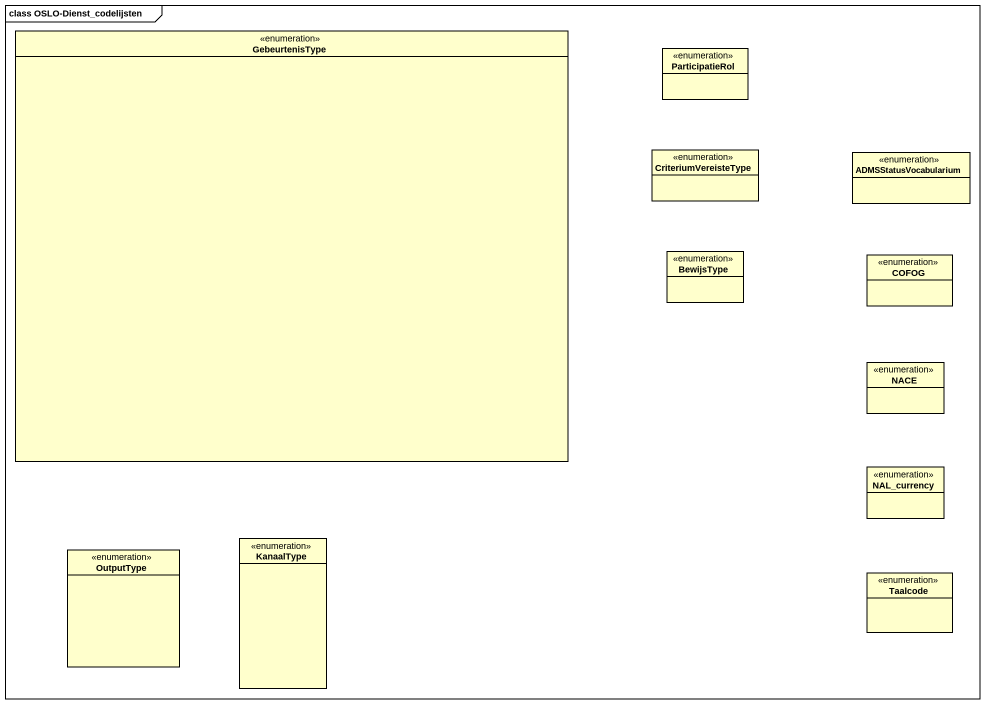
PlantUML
@startuml
mainframe class OSLO-Dienst_codelijsten
hide circle
hide empty members
enum GebeurtenisType
enum ParticipatieRol
enum CriteriumVereisteType
enum ADMSStatusVocabularium
enum BewijsType
enum COFOG
enum NACE
enum NAL_currency
enum KanaalType
enum OutputType
enum Taalcode
@enduml
